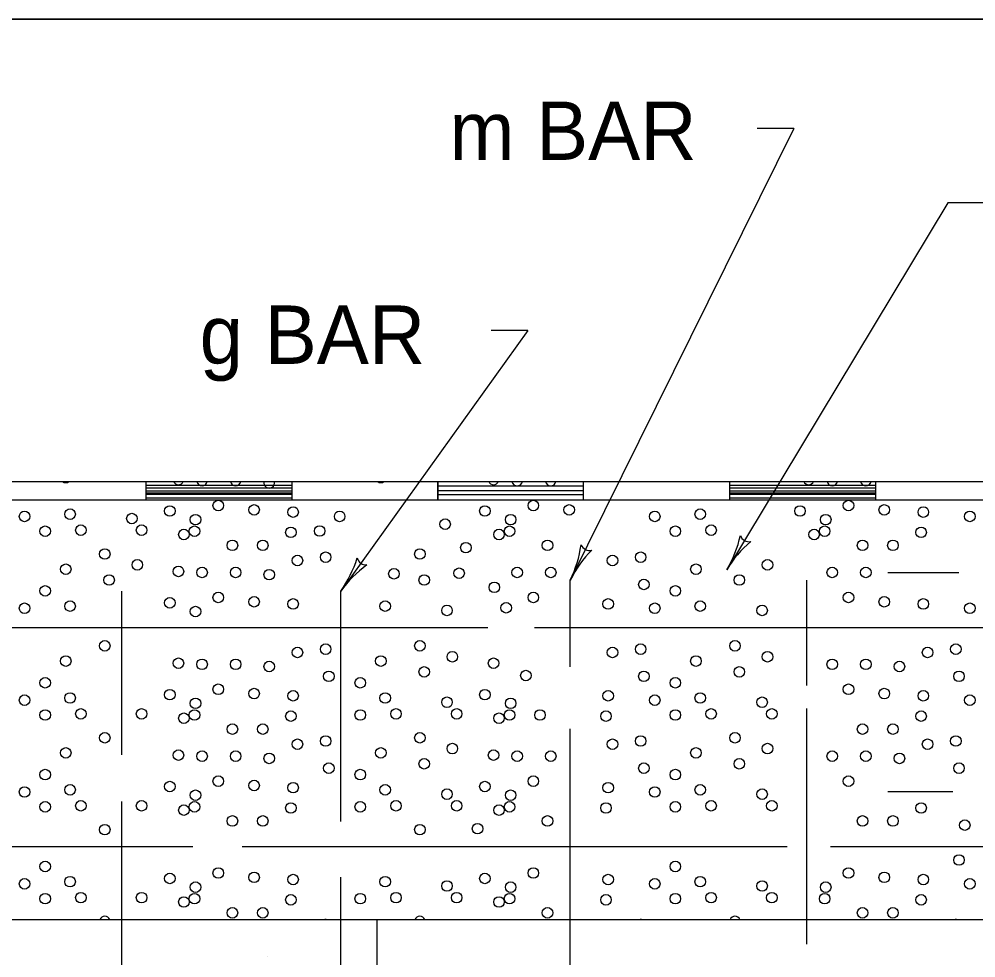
# Model space of a CAD drawing. Extents: x 1007 to 1035.5, y 1000.5 to 1021.5.
# Drawn here: x 1016.481 to 1019.76, y 1018.285 to 1021.5 of the extents above; entities that cross this region are included whole.
import ezdxf

# ---------------------------------------------------------------- set-up
doc = ezdxf.new("R2010")
doc.units = 0
for name, color, linetype in [('1', 7, 'Continuous'), ('10', 7, 'Continuous'), ('11', 7, 'Continuous'), ('5', 7, 'Continuous')]:
    doc.layers.add(name, color=color, linetype=linetype)

msp = doc.modelspace()

# ---------------------------------------------------------------- linework, layer by layer
at = {"layer": '1'}
for p, q in [((1019.1357, 1021.1253), (1018.3694, 1019.5784)), ((1019.1357, 1021.1253), (1019.0107, 1021.1253)), ((1019.6638, 1020.871), (1018.9058, 1019.6138)), ((1019.9138, 1020.871), (1019.6638, 1020.871)), ((1018.2238, 1020.4338), (1017.5828, 1019.5409)), ((1018.2238, 1020.4338), (1018.0988, 1020.4338)), ((1012.7079, 1019.916), (1020.2079, 1019.916)), ((1016.9153, 1019.916), (1016.9153, 1019.8535)), ((1016.9153, 1019.9042), (1017.4153, 1019.9042)), ((1016.9153, 1019.8942), (1017.4153, 1019.8942)), ((1017.4153, 1019.916), (1017.4153, 1019.8535)), ((1017.9153, 1019.8535), (1017.9153, 1019.916)), ((1017.9153, 1019.916), (1017.9153, 1019.8535)), ((1018.4153, 1019.9001), (1017.9153, 1019.9001)), ((1018.4153, 1019.8535), (1018.4153, 1019.916)), ((1018.9153, 1019.916), (1018.9153, 1019.8535)), ((1018.9153, 1019.9042), (1019.4153, 1019.9042)), ((1018.9153, 1019.8942), (1019.4153, 1019.8942)), ((1019.4153, 1019.916), (1019.4153, 1019.8535)), ((1016.9153, 1019.8848), (1017.4153, 1019.8848)), ((1016.9153, 1019.8775), (1017.4153, 1019.8775)), ((1016.9153, 1019.8725), (1017.4153, 1019.8725)), ((1016.9153, 1019.8609), (1017.4153, 1019.8609)), ((1018.4153, 1019.8848), (1017.9153, 1019.8848)), ((1018.4153, 1019.8701), (1017.9153, 1019.8701)), ((1018.9153, 1019.8848), (1019.4153, 1019.8848)), ((1018.9153, 1019.8775), (1019.4153, 1019.8775)), ((1018.9153, 1019.8725), (1019.4153, 1019.8725)), ((1018.9153, 1019.8609), (1019.4153, 1019.8609)), ((1012.7704, 1019.8535), (1020.2079, 1019.8535)), ((1019.7014, 1019.6035), (1019.4579, 1019.6035)), ((1018.3694, 1019.2812), (1018.3694, 1019.5784)), ((1019.1804, 1019.2177), (1019.1804, 1019.5784)), ((1016.8328, 1018.9795), (1016.8328, 1019.5409)), ((1017.5828, 1018.7518), (1017.5828, 1019.5409)), ((1015.4676, 1019.416), (1018.0866, 1019.416)), ((1018.2474, 1019.416), (1020.0828, 1019.416)), ((1019.1804, 1018.3311), (1019.1804, 1019.1383)), ((1018.3694, 1018.0784), (1018.3694, 1019.0694)), ((1019.6803, 1018.8535), (1019.4579, 1018.8535)), ((1016.8328, 1018.1409), (1016.8328, 1018.8207)), ((1014.1826, 1018.666), (1017.0758, 1018.666)), ((1017.245, 1018.666), (1019.1131, 1018.666)), ((1019.2612, 1018.666), (1020.0828, 1018.666)), ((1017.5828, 1018.1097), (1017.5828, 1018.5613)), ((1010.318, 1018.416), (1023.5538, 1018.416)), ((1017.7079, 1015.041), (1017.7079, 1018.416)), ((1017.3328, 1018.2909), (1017.3328, 1018.2909))]:
    msp.add_line(p, q, dxfattribs=at)
at = {"layer": '10'}
msp.add_line((1007, 1021.5), (1035.5, 1021.5), dxfattribs=at)
at = {"layer": '11'}
msp.add_lwpolyline([(1007, 1000.5), (1035.5, 1000.5), (1035.5, 1021.5), (1007, 1021.5)], close=True, dxfattribs=at)
for centre, radius, start, end in [((1018.571, 1019.8157), 0.3909, 328.9123, 347.581), ((1018.9826, 1019.7411), 0.0313, 197.6869, 279.8035), ((1018.0191, 1019.7519), 0.3909, 333.6467, 352.3155), ((1018.4354, 1019.7116), 0.0313, 202.4213, 284.538), ((1019.2406, 1019.412), 0.3909, 130.2594, 148.9061), ((1018.7197, 1019.4049), 0.3909, 134.9939, 153.6406), ((1017.2653, 1019.7689), 0.3909, 324.3203, 342.989), ((1017.9004, 1019.3129), 0.3909, 125.6674, 144.3141), ((1017.6696, 1019.6616), 0.0313, 193.0949, 275.2116), ((1018.571, 1019.8157), 0.3909, 328.9, 328.9123), ((1018.0191, 1019.7519), 0.3909, 333.6345, 333.6467), ((1017.2653, 1019.7689), 0.3909, 324.308, 324.3203)]:
    msp.add_arc(centre, radius, start, end, dxfattribs=at)
at = {"layer": '5'}
for centre in [(1016.997, 1019.8154), (1017.1631, 1019.8339), (1017.2858, 1019.8191), (1017.4195, 1019.8116), (1018.077, 1019.8154), (1018.2431, 1019.8339), (1018.3658, 1019.8191), (1019.157, 1019.8154), (1019.3231, 1019.8339), (1019.4458, 1019.8191), (1019.5795, 1019.8116), (1016.4991, 1019.7968), (1016.6551, 1019.8043), (1016.867, 1019.7894), (1017.0851, 1019.7856), (1017.5791, 1019.7968), (1018.1651, 1019.7856), (1018.6591, 1019.7968), (1018.8151, 1019.8043), (1019.2451, 1019.7856), (1019.7391, 1019.7968), (1016.5698, 1019.7459), (1016.6923, 1019.7496), (1016.9003, 1019.7496), (1017.0815, 1019.7459), (1017.412, 1019.7421), (1017.5105, 1019.7469), (1017.9406, 1019.7701), (1018.1615, 1019.7459), (1018.7298, 1019.7459), (1018.8523, 1019.7496), (1019.2415, 1019.7459), (1019.572, 1019.7421), (1017.0453, 1019.7348), (1018.1253, 1019.7348), (1019.2053, 1019.7348), (1017.2115, 1019.6976), (1017.3155, 1019.6976), (1018.0119, 1019.6898), (1018.2915, 1019.6976), (1019.3715, 1019.6976), (1019.4755, 1019.6976), (1016.7741, 1019.6679), (1017.4343, 1019.6456), (1017.531, 1019.6568), (1017.8541, 1019.6679), (1018.5143, 1019.6456), (1018.611, 1019.6568), (1016.6403, 1019.6159), (1016.8855, 1019.6308), (1018.8003, 1019.6159), (1019.0455, 1019.6308), (1016.789, 1019.5788), (1017.0266, 1019.6084), (1017.1075, 1019.6048), (1017.2226, 1019.6048), (1017.3378, 1019.5973), (1017.7652, 1019.6003), (1017.869, 1019.5788), (1017.9885, 1019.6022), (1018.1875, 1019.6048), (1018.3026, 1019.6048), (1018.949, 1019.5788), (1019.2675, 1019.6048), (1019.3826, 1019.6048), (1018.1091, 1019.5538), (1018.622, 1019.5638), (1016.5698, 1019.5416), (1017.1631, 1019.5193), (1018.2431, 1019.5193), (1018.7298, 1019.5416), (1019.3231, 1019.5193), (1016.4991, 1019.4821), (1016.6551, 1019.4896), (1016.997, 1019.5008), (1017.2858, 1019.5044), (1017.4195, 1019.4969), (1017.7351, 1019.4896), (1018.1499, 1019.4838), (1018.4995, 1019.4969), (1018.6591, 1019.4821), (1018.8151, 1019.4896), (1019.4458, 1019.5044), (1019.5795, 1019.4969), (1019.7391, 1019.4821), (1017.0851, 1019.4709), (1017.947, 1019.4748), (1019.027, 1019.4748), (1016.7741, 1019.3533), (1017.8541, 1019.3533), (1018.9341, 1019.3533), (1017.4343, 1019.3309), (1017.531, 1019.3421), (1017.9655, 1019.3161), (1018.5143, 1019.3309), (1018.611, 1019.3421), (1019.0455, 1019.3161), (1019.5943, 1019.3309), (1019.691, 1019.3421), (1016.6403, 1019.3013), (1017.0266, 1019.2938), (1017.1075, 1019.2901), (1017.2226, 1019.2901), (1017.3378, 1019.2826), (1017.7203, 1019.3013), (1018.1066, 1019.2938), (1018.8003, 1019.3013), (1019.2675, 1019.2901), (1019.3826, 1019.2901), (1019.4978, 1019.2826), (1017.869, 1019.2641), (1018.2175, 1019.2516), (1018.949, 1019.2641), (1016.5698, 1019.2269), (1017.542, 1019.2491), (1017.6498, 1019.2269), (1018.622, 1019.2491), (1018.7298, 1019.2269), (1019.702, 1019.2491), (1016.997, 1019.1861), (1017.1631, 1019.2046), (1017.2858, 1019.1898), (1018.077, 1019.1861), (1019.3231, 1019.2046), (1019.4458, 1019.1898), (1016.4991, 1019.1674), (1016.6551, 1019.1749), (1017.0851, 1019.1563), (1017.4195, 1019.1823), (1017.7351, 1019.1749), (1017.947, 1019.1601), (1018.1651, 1019.1563), (1018.4995, 1019.1823), (1018.6591, 1019.1674), (1018.8151, 1019.1749), (1019.027, 1019.1601), (1019.5795, 1019.1823), (1019.7391, 1019.1674), (1016.6923, 1019.1203), (1016.9003, 1019.1203), (1017.7723, 1019.1203), (1017.9803, 1019.1203), (1018.8523, 1019.1203), (1019.0603, 1019.1203), (1016.5698, 1019.1166), (1017.0453, 1019.1054), (1017.0815, 1019.1166), (1017.412, 1019.1128), (1017.6498, 1019.1166), (1018.1253, 1019.1054), (1018.1615, 1019.1166), (1018.2657, 1019.1164), (1018.492, 1019.1128), (1018.7298, 1019.1166), (1019.572, 1019.1128), (1017.2115, 1019.0683), (1017.3155, 1019.0683), (1019.3715, 1019.0683), (1019.4755, 1019.0683), (1016.7741, 1019.0386), (1017.531, 1019.0274), (1017.8541, 1019.0386), (1018.611, 1019.0274), (1018.9341, 1019.0386), (1019.691, 1019.0274), (1017.4343, 1019.0163), (1017.9655, 1019.0014), (1018.5143, 1019.0163), (1019.0455, 1019.0014), (1019.5943, 1019.0163), (1016.6403, 1018.9866), (1017.0266, 1018.9791), (1017.1075, 1018.9754), (1017.2226, 1018.9754), (1017.3378, 1018.9679), (1017.7203, 1018.9866), (1018.1066, 1018.9791), (1018.1875, 1018.9754), (1018.3026, 1018.9754), (1018.8003, 1018.9866), (1019.2675, 1018.9754), (1019.3826, 1018.9754), (1019.4978, 1018.9679), (1017.542, 1018.9344), (1017.869, 1018.9494), (1018.622, 1018.9344), (1018.949, 1018.9494), (1019.702, 1018.9344), (1016.5698, 1018.9123), (1017.1631, 1018.8899), (1017.6498, 1018.9123), (1018.2431, 1018.8899), (1018.7298, 1018.9123), (1019.3231, 1018.8899), (1016.6551, 1018.8603), (1016.997, 1018.8714), (1017.2858, 1018.8751), (1017.4195, 1018.8676), (1017.7351, 1018.8603), (1018.077, 1018.8714), (1018.4995, 1018.8676), (1018.8151, 1018.8603), (1016.4991, 1018.8528), (1017.0851, 1018.8416), (1017.947, 1018.8454), (1018.1651, 1018.8416), (1018.6591, 1018.8528), (1019.027, 1018.8454), (1016.5698, 1018.8019), (1016.6923, 1018.8056), (1016.9003, 1018.8056), (1017.0453, 1018.7908), (1017.0815, 1018.8019), (1017.412, 1018.7981), (1017.6498, 1018.8019), (1017.7723, 1018.8056), (1017.9803, 1018.8056), (1018.1253, 1018.7908), (1018.1615, 1018.8019), (1018.492, 1018.7981), (1018.7298, 1018.8019), (1018.8523, 1018.8056), (1019.0603, 1018.8056), (1019.572, 1018.7981), (1017.2115, 1018.7536), (1017.3155, 1018.7536), (1018.0519, 1018.7271), (1018.2915, 1018.7536), (1019.3715, 1018.7536), (1019.4755, 1018.7536), (1019.7217, 1018.7393), (1016.7741, 1018.7239), (1017.8541, 1018.7239), (1016.5698, 1018.5976), (1018.7298, 1018.5976), (1019.702, 1018.6198), (1017.1631, 1018.5753), (1018.2431, 1018.5753), (1019.3231, 1018.5753), (1016.4991, 1018.5381), (1016.6551, 1018.5456), (1016.997, 1018.5568), (1017.2858, 1018.5604), (1017.4195, 1018.5529), (1017.7351, 1018.5456), (1017.947, 1018.5308), (1018.077, 1018.5568), (1018.4995, 1018.5529), (1018.6591, 1018.5381), (1018.8151, 1018.5456), (1019.027, 1018.5308), (1019.4458, 1018.5604), (1019.5795, 1018.5529), (1019.7391, 1018.5381), (1017.0851, 1018.5269), (1018.1651, 1018.5269), (1019.2451, 1018.5269), (1016.5698, 1018.4873), (1016.6923, 1018.4909), (1016.9003, 1018.4909), (1017.0453, 1018.4761), (1017.0815, 1018.4873), (1017.412, 1018.4834), (1017.6498, 1018.4873), (1017.7723, 1018.4909), (1017.9803, 1018.4909), (1018.1253, 1018.4761), (1018.1615, 1018.4873), (1018.492, 1018.4834), (1018.7298, 1018.4873), (1018.8523, 1018.4909), (1019.0603, 1018.4909), (1019.2415, 1018.4873), (1019.572, 1018.4834), (1017.2115, 1018.4389), (1017.3155, 1018.4389), (1018.2915, 1018.4389), (1019.3715, 1018.4389), (1019.4755, 1018.4389)]:
    msp.add_circle(centre, 0.0181, dxfattribs=at)
for centre, start, end in [((1016.6403, 1019.9306), 233.8743, 306.1257), ((1017.0266, 1019.9231), 203.1151, 336.8849), ((1017.1075, 1019.9194), 190.9305, 349.0695), ((1017.2226, 1019.9194), 190.9305, 349.0695), ((1017.3378, 1019.9119), 166.9661, 13.0339), ((1017.7203, 1019.9306), 233.8743, 306.1257), ((1018.1066, 1019.9231), 203.1151, 336.8849), ((1018.1875, 1019.9194), 190.9305, 349.0695), ((1018.3026, 1019.9194), 190.9305, 349.0695), ((1019.1866, 1019.9231), 203.1151, 336.8849), ((1019.2675, 1019.9194), 190.9305, 349.0695), ((1019.3826, 1019.9194), 190.9305, 349.0695), ((1016.7741, 1018.4093), 21.9092, 158.0908), ((1017.531, 1018.3981), 82.4121, 97.5879), ((1017.8541, 1018.4093), 21.9092, 158.0908), ((1018.611, 1018.3981), 82.4121, 97.5879), ((1018.9341, 1018.4093), 21.9092, 158.0908), ((1019.691, 1018.3981), 82.4121, 97.5879)]:
    msp.add_arc(centre, 0.0181, start, end, dxfattribs=at)

# ---------------------------------------------------------------- texts
at = {"layer": '1'}
for s, p in [('m BAR', (1017.9555, 1021.0179)), ('g BAR', (1017.0993, 1020.3192))]:
    msp.add_text(s, height=0.2, dxfattribs=at).set_placement(p)

doc.saveas('drawing.dxf')
